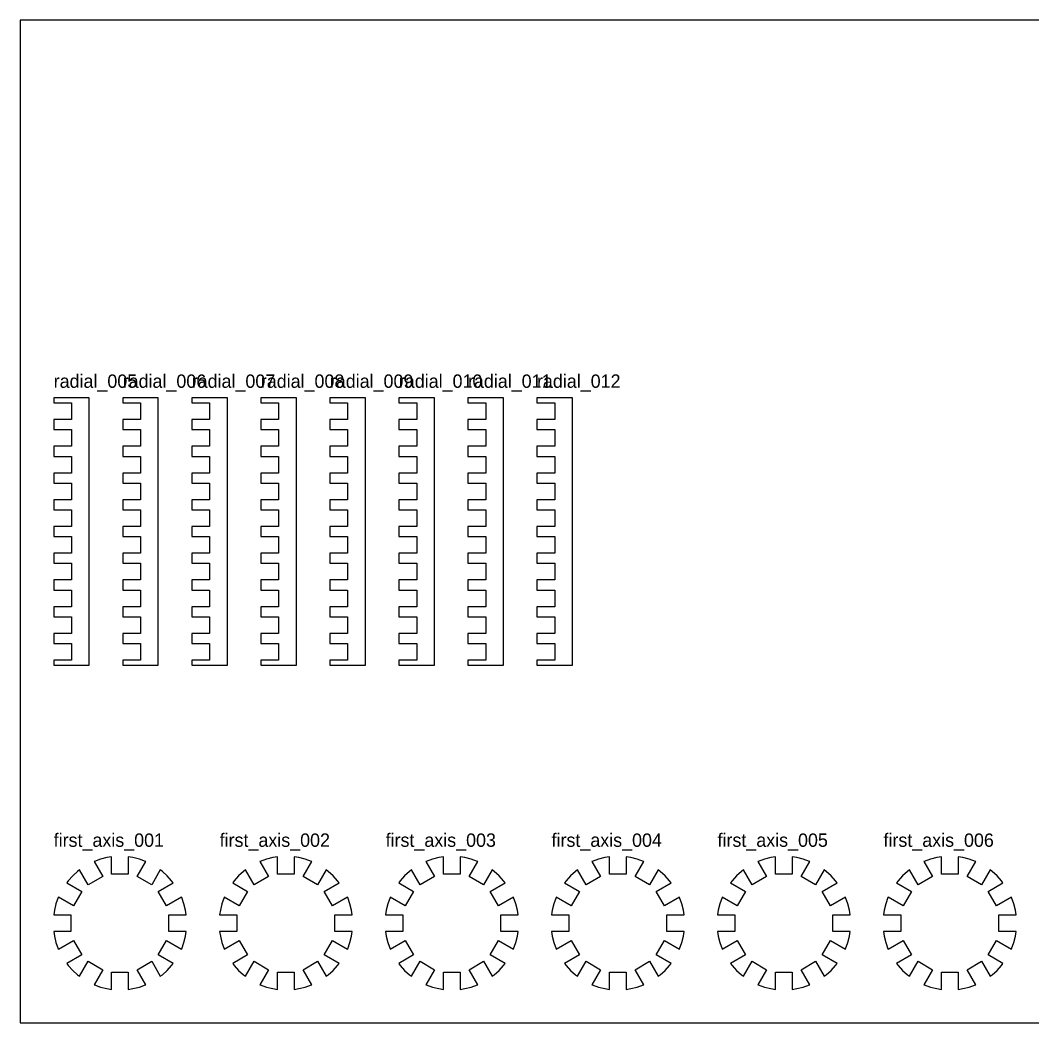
# Model space of a CAD drawing. Header units: metres. Extents: x 0 to 600, y 0 to 300.
# Drawn here: x 0 to 302.9, y 0 to 300 of the extents above; entities that cross this region are included whole.
import ezdxf

# ---------------------------------------------------------------- set-up
doc = ezdxf.new("R2010")
doc.units = ezdxf.units.M

msp = doc.modelspace()

# ---------------------------------------------------------------- linework, layer by layer
at = {"layer": 'first_axis_001'}
for p, q in [((24.01795, 48.962451), (22.169975, 48.301234)), ((25.921837, 49.439349), (24.01795, 48.962451)), ((27.323644, 49.647287), (25.921837, 49.439349)), ((27.323644, 44.488707), (27.323644, 49.647287)), ((33.72545, 49.439349), (32.323644, 49.647287)), ((32.323644, 49.647287), (32.323644, 44.488707)), ((35.629337, 48.962451), (33.72545, 49.439349)), ((37.477313, 48.301234), (35.629337, 48.962451)), ((17.748552, 45.738316), (17.135778, 45.283853)), ((20.331402, 41.264688), (17.748552, 45.738316)), ((22.169975, 48.301234), (22.069727, 48.253821)), ((22.069727, 48.253821), (24.661529, 43.764688)), ((34.985758, 43.764688), (37.57756, 48.253821)), ((37.57756, 48.253821), (37.477313, 48.301234)), ((41.898736, 45.738316), (39.315885, 41.264688)), ((42.511509, 45.283853), (41.898736, 45.738316)), ((14.363435, 42.511509), (13.908971, 41.898736)), ((15.681508, 43.965779), (14.363435, 42.511509)), ((17.135778, 45.283853), (15.681508, 43.965779)), ((24.661529, 43.764688), (20.331402, 41.264688)), ((32.323644, 44.488707), (27.323644, 44.488707)), ((39.315885, 41.264688), (34.985758, 43.764688)), ((43.965779, 43.965779), (42.511509, 45.283853)), ((45.283853, 42.511509), (43.965779, 43.965779)), ((45.738316, 41.898736), (45.283853, 42.511509)), ((13.908971, 41.898736), (18.3826, 39.315885)), ((41.264688, 39.315885), (45.738316, 41.898736)), ((11.346053, 37.477313), (10.684836, 35.629337)), ((11.393467, 37.57756), (11.346053, 37.477313)), ((15.8826, 34.985758), (11.393467, 37.57756)), ((18.3826, 39.315885), (15.8826, 34.985758)), ((43.764688, 34.985758), (41.264688, 39.315885)), ((48.253821, 37.57756), (43.764688, 34.985758)), ((48.301234, 37.477313), (48.253821, 37.57756)), ((48.962451, 35.629337), (48.301234, 37.477313)), ((10.207938, 33.72545), (10, 32.323644)), ((10.684836, 35.629337), (10.207938, 33.72545)), ((49.439349, 33.72545), (48.962451, 35.629337)), ((49.647287, 32.323644), (49.439349, 33.72545)), ((10, 32.323644), (15.15858, 32.323644)), ((15.15858, 32.323644), (15.15858, 27.323644)), ((44.488707, 27.323644), (44.488707, 32.323644)), ((44.488707, 32.323644), (49.647287, 32.323644)), ((15.15858, 27.323644), (10, 27.323644)), ((10, 27.323644), (10.207938, 25.921837)), ((49.647287, 27.323644), (44.488707, 27.323644)), ((49.439349, 25.921837), (49.647287, 27.323644)), ((10.207938, 25.921837), (10.684836, 24.01795)), ((11.393467, 22.069727), (15.8826, 24.661529)), ((15.8826, 24.661529), (18.3826, 20.331402)), ((41.264688, 20.331402), (43.764688, 24.661529)), ((43.764688, 24.661529), (48.253821, 22.069727)), ((48.962451, 24.01795), (49.439349, 25.921837)), ((10.684836, 24.01795), (11.346053, 22.169975)), ((11.346053, 22.169975), (11.393467, 22.069727)), ((48.253821, 22.069727), (48.301234, 22.169975)), ((48.301234, 22.169975), (48.962451, 24.01795)), ((18.3826, 20.331402), (13.908971, 17.748552)), ((17.748552, 13.908971), (20.331402, 18.3826)), ((20.331402, 18.3826), (24.661529, 15.8826)), ((34.985758, 15.8826), (39.315885, 18.3826)), ((39.315885, 18.3826), (41.898736, 13.908971)), ((45.738316, 17.748552), (41.264688, 20.331402)), ((13.908971, 17.748552), (14.363435, 17.135778)), ((14.363435, 17.135778), (15.681508, 15.681508)), ((15.681508, 15.681508), (17.135778, 14.363435)), ((24.661529, 15.8826), (22.069727, 11.393467)), ((27.323644, 10), (27.323644, 15.15858)), ((27.323644, 15.15858), (32.323644, 15.15858)), ((32.323644, 15.15858), (32.323644, 10)), ((37.57756, 11.393467), (34.985758, 15.8826)), ((42.511509, 14.363435), (43.965779, 15.681508)), ((43.965779, 15.681508), (45.283853, 17.135778)), ((45.283853, 17.135778), (45.738316, 17.748552)), ((17.135778, 14.363435), (17.748552, 13.908971)), ((41.898736, 13.908971), (42.511509, 14.363435)), ((22.069727, 11.393467), (22.169975, 11.346053)), ((22.169975, 11.346053), (24.01795, 10.684836)), ((24.01795, 10.684836), (25.921837, 10.207938)), ((25.921837, 10.207938), (27.323644, 10)), ((32.323644, 10), (33.72545, 10.207938)), ((33.72545, 10.207938), (35.629337, 10.684836)), ((35.629337, 10.684836), (37.477313, 11.346053)), ((37.477313, 11.346053), (37.57756, 11.393467))]:
    msp.add_line(p, q, dxfattribs=at)
at = {"layer": 'first_axis_002'}
for p, q in [((73.665237, 48.962451), (71.817262, 48.301234)), ((75.569125, 49.439349), (73.665237, 48.962451)), ((76.970931, 49.647287), (75.569125, 49.439349)), ((76.970931, 44.488707), (76.970931, 49.647287)), ((83.372737, 49.439349), (81.970931, 49.647287)), ((81.970931, 49.647287), (81.970931, 44.488707)), ((85.276625, 48.962451), (83.372737, 49.439349)), ((87.1246, 48.301234), (85.276625, 48.962451)), ((67.395839, 45.738316), (66.783066, 45.283853)), ((69.97869, 41.264688), (67.395839, 45.738316)), ((71.817262, 48.301234), (71.717015, 48.253821)), ((71.717015, 48.253821), (74.308817, 43.764688)), ((84.633045, 43.764688), (87.224847, 48.253821)), ((87.224847, 48.253821), (87.1246, 48.301234)), ((91.546023, 45.738316), (88.963172, 41.264688)), ((92.158796, 45.283853), (91.546023, 45.738316)), ((64.010722, 42.511509), (63.556258, 41.898736)), ((65.328795, 43.965779), (64.010722, 42.511509)), ((66.783066, 45.283853), (65.328795, 43.965779)), ((74.308817, 43.764688), (69.97869, 41.264688)), ((81.970931, 44.488707), (76.970931, 44.488707)), ((88.963172, 41.264688), (84.633045, 43.764688)), ((93.613067, 43.965779), (92.158796, 45.283853)), ((94.93114, 42.511509), (93.613067, 43.965779)), ((95.385604, 41.898736), (94.93114, 42.511509)), ((63.556258, 41.898736), (68.029887, 39.315885)), ((90.911975, 39.315885), (95.385604, 41.898736)), ((60.99334, 37.477313), (60.332124, 35.629337)), ((61.040754, 37.57756), (60.99334, 37.477313)), ((65.529887, 34.985758), (61.040754, 37.57756)), ((68.029887, 39.315885), (65.529887, 34.985758)), ((93.411975, 34.985758), (90.911975, 39.315885)), ((97.901108, 37.57756), (93.411975, 34.985758)), ((97.948521, 37.477313), (97.901108, 37.57756)), ((98.609738, 35.629337), (97.948521, 37.477313)), ((59.855225, 33.72545), (59.647287, 32.323644)), ((60.332124, 35.629337), (59.855225, 33.72545)), ((99.086636, 33.72545), (98.609738, 35.629337)), ((99.294575, 32.323644), (99.086636, 33.72545)), ((59.647287, 32.323644), (64.805867, 32.323644)), ((64.805867, 32.323644), (64.805867, 27.323644)), ((94.135994, 27.323644), (94.135994, 32.323644)), ((94.135994, 32.323644), (99.294575, 32.323644)), ((64.805867, 27.323644), (59.647287, 27.323644)), ((59.647287, 27.323644), (59.855225, 25.921837)), ((99.294575, 27.323644), (94.135994, 27.323644)), ((99.086636, 25.921837), (99.294575, 27.323644)), ((59.855225, 25.921837), (60.332124, 24.01795)), ((61.040754, 22.069727), (65.529887, 24.661529)), ((65.529887, 24.661529), (68.029887, 20.331402)), ((90.911975, 20.331402), (93.411975, 24.661529)), ((93.411975, 24.661529), (97.901108, 22.069727)), ((98.609738, 24.01795), (99.086636, 25.921837)), ((60.332124, 24.01795), (60.99334, 22.169975)), ((60.99334, 22.169975), (61.040754, 22.069727)), ((97.901108, 22.069727), (97.948521, 22.169975)), ((97.948521, 22.169975), (98.609738, 24.01795)), ((68.029887, 20.331402), (63.556258, 17.748552)), ((67.395839, 13.908971), (69.97869, 18.3826)), ((69.97869, 18.3826), (74.308817, 15.8826)), ((84.633045, 15.8826), (88.963172, 18.3826)), ((88.963172, 18.3826), (91.546023, 13.908971)), ((95.385604, 17.748552), (90.911975, 20.331402)), ((63.556258, 17.748552), (64.010722, 17.135778)), ((64.010722, 17.135778), (65.328795, 15.681508)), ((65.328795, 15.681508), (66.783066, 14.363435)), ((74.308817, 15.8826), (71.717015, 11.393467)), ((76.970931, 10), (76.970931, 15.15858)), ((76.970931, 15.15858), (81.970931, 15.15858)), ((81.970931, 15.15858), (81.970931, 10)), ((87.224847, 11.393467), (84.633045, 15.8826)), ((92.158796, 14.363435), (93.613067, 15.681508)), ((93.613067, 15.681508), (94.93114, 17.135778)), ((94.93114, 17.135778), (95.385604, 17.748552)), ((66.783066, 14.363435), (67.395839, 13.908971)), ((91.546023, 13.908971), (92.158796, 14.363435)), ((71.717015, 11.393467), (71.817262, 11.346053)), ((71.817262, 11.346053), (73.665237, 10.684836)), ((73.665237, 10.684836), (75.569125, 10.207938)), ((75.569125, 10.207938), (76.970931, 10)), ((81.970931, 10), (83.372737, 10.207938)), ((83.372737, 10.207938), (85.276625, 10.684836)), ((85.276625, 10.684836), (87.1246, 11.346053)), ((87.1246, 11.346053), (87.224847, 11.393467))]:
    msp.add_line(p, q, dxfattribs=at)
at = {"layer": 'first_axis_003'}
for p, q in [((123.312525, 48.962451), (121.464549, 48.301234)), ((125.216412, 49.439349), (123.312525, 48.962451)), ((126.618218, 49.647287), (125.216412, 49.439349)), ((126.618218, 44.488707), (126.618218, 49.647287)), ((133.020025, 49.439349), (131.618218, 49.647287)), ((131.618218, 49.647287), (131.618218, 44.488707)), ((134.923912, 48.962451), (133.020025, 49.439349)), ((136.771887, 48.301234), (134.923912, 48.962451)), ((117.043126, 45.738316), (116.430353, 45.283853)), ((119.625977, 41.264688), (117.043126, 45.738316)), ((121.464549, 48.301234), (121.364302, 48.253821)), ((121.364302, 48.253821), (123.956104, 43.764688)), ((134.280332, 43.764688), (136.872134, 48.253821)), ((136.872134, 48.253821), (136.771887, 48.301234)), ((141.19331, 45.738316), (138.610459, 41.264688)), ((141.806083, 45.283853), (141.19331, 45.738316)), ((113.658009, 42.511509), (113.203545, 41.898736)), ((114.976083, 43.965779), (113.658009, 42.511509)), ((116.430353, 45.283853), (114.976083, 43.965779)), ((123.956104, 43.764688), (119.625977, 41.264688)), ((131.618218, 44.488707), (126.618218, 44.488707)), ((138.610459, 41.264688), (134.280332, 43.764688)), ((143.260354, 43.965779), (141.806083, 45.283853)), ((144.578427, 42.511509), (143.260354, 43.965779)), ((145.032891, 41.898736), (144.578427, 42.511509)), ((113.203545, 41.898736), (117.677174, 39.315885)), ((140.559262, 39.315885), (145.032891, 41.898736)), ((110.640628, 37.477313), (109.979411, 35.629337)), ((110.688041, 37.57756), (110.640628, 37.477313)), ((115.177174, 34.985758), (110.688041, 37.57756)), ((117.677174, 39.315885), (115.177174, 34.985758)), ((143.059262, 34.985758), (140.559262, 39.315885)), ((147.548395, 37.57756), (143.059262, 34.985758)), ((147.595809, 37.477313), (147.548395, 37.57756)), ((148.257025, 35.629337), (147.595809, 37.477313)), ((109.502513, 33.72545), (109.294575, 32.323644)), ((109.979411, 35.629337), (109.502513, 33.72545)), ((148.733924, 33.72545), (148.257025, 35.629337)), ((148.941862, 32.323644), (148.733924, 33.72545)), ((109.294575, 32.323644), (114.453155, 32.323644)), ((114.453155, 32.323644), (114.453155, 27.323644)), ((143.783282, 27.323644), (143.783282, 32.323644)), ((143.783282, 32.323644), (148.941862, 32.323644)), ((114.453155, 27.323644), (109.294575, 27.323644)), ((109.294575, 27.323644), (109.502513, 25.921837)), ((148.941862, 27.323644), (143.783282, 27.323644)), ((148.733924, 25.921837), (148.941862, 27.323644)), ((109.502513, 25.921837), (109.979411, 24.01795)), ((110.688041, 22.069727), (115.177174, 24.661529)), ((115.177174, 24.661529), (117.677174, 20.331402)), ((140.559262, 20.331402), (143.059262, 24.661529)), ((143.059262, 24.661529), (147.548395, 22.069727)), ((148.257025, 24.01795), (148.733924, 25.921837)), ((109.979411, 24.01795), (110.640628, 22.169975)), ((110.640628, 22.169975), (110.688041, 22.069727)), ((147.548395, 22.069727), (147.595809, 22.169975)), ((147.595809, 22.169975), (148.257025, 24.01795)), ((117.677174, 20.331402), (113.203545, 17.748552)), ((117.043126, 13.908971), (119.625977, 18.3826)), ((119.625977, 18.3826), (123.956104, 15.8826)), ((134.280332, 15.8826), (138.610459, 18.3826)), ((138.610459, 18.3826), (141.19331, 13.908971)), ((145.032891, 17.748552), (140.559262, 20.331402)), ((113.203545, 17.748552), (113.658009, 17.135778)), ((113.658009, 17.135778), (114.976083, 15.681508)), ((114.976083, 15.681508), (116.430353, 14.363435)), ((123.956104, 15.8826), (121.364302, 11.393467)), ((126.618218, 10), (126.618218, 15.15858)), ((126.618218, 15.15858), (131.618218, 15.15858)), ((131.618218, 15.15858), (131.618218, 10)), ((136.872134, 11.393467), (134.280332, 15.8826)), ((141.806083, 14.363435), (143.260354, 15.681508)), ((143.260354, 15.681508), (144.578427, 17.135778)), ((144.578427, 17.135778), (145.032891, 17.748552)), ((116.430353, 14.363435), (117.043126, 13.908971)), ((141.19331, 13.908971), (141.806083, 14.363435)), ((121.364302, 11.393467), (121.464549, 11.346053)), ((121.464549, 11.346053), (123.312525, 10.684836)), ((123.312525, 10.684836), (125.216412, 10.207938)), ((125.216412, 10.207938), (126.618218, 10)), ((131.618218, 10), (133.020025, 10.207938)), ((133.020025, 10.207938), (134.923912, 10.684836)), ((134.923912, 10.684836), (136.771887, 11.346053)), ((136.771887, 11.346053), (136.872134, 11.393467))]:
    msp.add_line(p, q, dxfattribs=at)
at = {"layer": 'first_axis_004'}
for p, q in [((172.959812, 48.962451), (171.111837, 48.301234)), ((174.863699, 49.439349), (172.959812, 48.962451)), ((176.265505, 49.647287), (174.863699, 49.439349)), ((176.265505, 44.488707), (176.265505, 49.647287)), ((182.667312, 49.439349), (181.265505, 49.647287)), ((181.265505, 49.647287), (181.265505, 44.488707)), ((184.571199, 48.962451), (182.667312, 49.439349)), ((186.419174, 48.301234), (184.571199, 48.962451)), ((166.690413, 45.738316), (166.07764, 45.283853)), ((169.273264, 41.264688), (166.690413, 45.738316)), ((171.111837, 48.301234), (171.011589, 48.253821)), ((171.011589, 48.253821), (173.603391, 43.764688)), ((183.92762, 43.764688), (186.519422, 48.253821)), ((186.519422, 48.253821), (186.419174, 48.301234)), ((190.840597, 45.738316), (188.257747, 41.264688)), ((191.453371, 45.283853), (190.840597, 45.738316)), ((163.305297, 42.511509), (162.850833, 41.898736)), ((164.62337, 43.965779), (163.305297, 42.511509)), ((166.07764, 45.283853), (164.62337, 43.965779)), ((173.603391, 43.764688), (169.273264, 41.264688)), ((181.265505, 44.488707), (176.265505, 44.488707)), ((188.257747, 41.264688), (183.92762, 43.764688)), ((192.907641, 43.965779), (191.453371, 45.283853)), ((194.225714, 42.511509), (192.907641, 43.965779)), ((194.680178, 41.898736), (194.225714, 42.511509)), ((162.850833, 41.898736), (167.324461, 39.315885)), ((190.206549, 39.315885), (194.680178, 41.898736)), ((160.287915, 37.477313), (159.626698, 35.629337)), ((160.335328, 37.57756), (160.287915, 37.477313)), ((164.824461, 34.985758), (160.335328, 37.57756)), ((167.324461, 39.315885), (164.824461, 34.985758)), ((192.70655, 34.985758), (190.206549, 39.315885)), ((197.195682, 37.57756), (192.70655, 34.985758)), ((197.243096, 37.477313), (197.195682, 37.57756)), ((197.904313, 35.629337), (197.243096, 37.477313)), ((159.1498, 33.72545), (158.941862, 32.323644)), ((159.626698, 35.629337), (159.1498, 33.72545)), ((198.381211, 33.72545), (197.904313, 35.629337)), ((198.589149, 32.323644), (198.381211, 33.72545)), ((158.941862, 32.323644), (164.100442, 32.323644)), ((164.100442, 32.323644), (164.100442, 27.323644)), ((193.430569, 27.323644), (193.430569, 32.323644)), ((193.430569, 32.323644), (198.589149, 32.323644)), ((164.100442, 27.323644), (158.941862, 27.323644)), ((158.941862, 27.323644), (159.1498, 25.921837)), ((198.589149, 27.323644), (193.430569, 27.323644)), ((198.381211, 25.921837), (198.589149, 27.323644)), ((159.1498, 25.921837), (159.626698, 24.01795)), ((160.335328, 22.069727), (164.824461, 24.661529)), ((164.824461, 24.661529), (167.324461, 20.331402)), ((190.206549, 20.331402), (192.70655, 24.661529)), ((192.70655, 24.661529), (197.195682, 22.069727)), ((197.904313, 24.01795), (198.381211, 25.921837)), ((159.626698, 24.01795), (160.287915, 22.169975)), ((160.287915, 22.169975), (160.335328, 22.069727)), ((197.195682, 22.069727), (197.243096, 22.169975)), ((197.243096, 22.169975), (197.904313, 24.01795)), ((167.324461, 20.331402), (162.850833, 17.748552)), ((166.690413, 13.908971), (169.273264, 18.3826)), ((169.273264, 18.3826), (173.603391, 15.8826)), ((183.92762, 15.8826), (188.257747, 18.3826)), ((188.257747, 18.3826), (190.840597, 13.908971)), ((194.680178, 17.748552), (190.206549, 20.331402)), ((162.850833, 17.748552), (163.305297, 17.135778)), ((163.305297, 17.135778), (164.62337, 15.681508)), ((164.62337, 15.681508), (166.07764, 14.363435)), ((173.603391, 15.8826), (171.011589, 11.393467)), ((176.265505, 10), (176.265505, 15.15858)), ((176.265505, 15.15858), (181.265505, 15.15858)), ((181.265505, 15.15858), (181.265505, 10)), ((186.519422, 11.393467), (183.92762, 15.8826)), ((191.453371, 14.363435), (192.907641, 15.681508)), ((192.907641, 15.681508), (194.225714, 17.135778)), ((194.225714, 17.135778), (194.680178, 17.748552)), ((166.07764, 14.363435), (166.690413, 13.908971)), ((190.840597, 13.908971), (191.453371, 14.363435)), ((171.011589, 11.393467), (171.111837, 11.346053)), ((171.111837, 11.346053), (172.959812, 10.684836)), ((172.959812, 10.684836), (174.863699, 10.207938)), ((174.863699, 10.207938), (176.265505, 10)), ((181.265505, 10), (182.667312, 10.207938)), ((182.667312, 10.207938), (184.571199, 10.684836)), ((184.571199, 10.684836), (186.419174, 11.346053)), ((186.419174, 11.346053), (186.519422, 11.393467))]:
    msp.add_line(p, q, dxfattribs=at)
at = {"layer": 'first_axis_005'}
for p, q in [((222.607099, 48.962451), (220.759124, 48.301234)), ((224.510986, 49.439349), (222.607099, 48.962451)), ((225.912793, 49.647287), (224.510986, 49.439349)), ((225.912793, 44.488707), (225.912793, 49.647287)), ((232.314599, 49.439349), (230.912793, 49.647287)), ((230.912793, 49.647287), (230.912793, 44.488707)), ((234.218486, 48.962451), (232.314599, 49.439349)), ((236.066462, 48.301234), (234.218486, 48.962451)), ((216.337701, 45.738316), (215.724927, 45.283853)), ((218.920551, 41.264688), (216.337701, 45.738316)), ((220.759124, 48.301234), (220.658876, 48.253821)), ((220.658876, 48.253821), (223.250678, 43.764688)), ((233.574907, 43.764688), (236.166709, 48.253821)), ((236.166709, 48.253821), (236.066462, 48.301234)), ((240.487885, 45.738316), (237.905034, 41.264688)), ((241.100658, 45.283853), (240.487885, 45.738316)), ((212.952584, 42.511509), (212.49812, 41.898736)), ((214.270657, 43.965779), (212.952584, 42.511509)), ((215.724927, 45.283853), (214.270657, 43.965779)), ((223.250678, 43.764688), (218.920551, 41.264688)), ((230.912793, 44.488707), (225.912793, 44.488707)), ((237.905034, 41.264688), (233.574907, 43.764688)), ((242.554928, 43.965779), (241.100658, 45.283853)), ((243.873002, 42.511509), (242.554928, 43.965779)), ((244.327465, 41.898736), (243.873002, 42.511509)), ((212.49812, 41.898736), (216.971749, 39.315885)), ((239.853837, 39.315885), (244.327465, 41.898736)), ((209.935202, 37.477313), (209.273985, 35.629337)), ((209.982616, 37.57756), (209.935202, 37.477313)), ((214.471749, 34.985758), (209.982616, 37.57756)), ((216.971749, 39.315885), (214.471749, 34.985758)), ((242.353837, 34.985758), (239.853837, 39.315885)), ((246.84297, 37.57756), (242.353837, 34.985758)), ((246.890383, 37.477313), (246.84297, 37.57756)), ((247.5516, 35.629337), (246.890383, 37.477313)), ((208.797087, 33.72545), (208.589149, 32.323644)), ((209.273985, 35.629337), (208.797087, 33.72545)), ((248.028498, 33.72545), (247.5516, 35.629337)), ((248.236436, 32.323644), (248.028498, 33.72545)), ((208.589149, 32.323644), (213.747729, 32.323644)), ((213.747729, 32.323644), (213.747729, 27.323644)), ((243.077856, 27.323644), (243.077856, 32.323644)), ((243.077856, 32.323644), (248.236436, 32.323644)), ((213.747729, 27.323644), (208.589149, 27.323644)), ((208.589149, 27.323644), (208.797087, 25.921837)), ((248.236436, 27.323644), (243.077856, 27.323644)), ((248.028498, 25.921837), (248.236436, 27.323644)), ((208.797087, 25.921837), (209.273985, 24.01795)), ((209.982616, 22.069727), (214.471749, 24.661529)), ((214.471749, 24.661529), (216.971749, 20.331402)), ((239.853837, 20.331402), (242.353837, 24.661529)), ((242.353837, 24.661529), (246.84297, 22.069727)), ((247.5516, 24.01795), (248.028498, 25.921837)), ((209.273985, 24.01795), (209.935202, 22.169975)), ((209.935202, 22.169975), (209.982616, 22.069727)), ((246.84297, 22.069727), (246.890383, 22.169975)), ((246.890383, 22.169975), (247.5516, 24.01795)), ((216.971749, 20.331402), (212.49812, 17.748552)), ((216.337701, 13.908971), (218.920551, 18.3826)), ((218.920551, 18.3826), (223.250678, 15.8826)), ((233.574907, 15.8826), (237.905034, 18.3826)), ((237.905034, 18.3826), (240.487885, 13.908971)), ((244.327465, 17.748552), (239.853837, 20.331402)), ((212.49812, 17.748552), (212.952584, 17.135778)), ((212.952584, 17.135778), (214.270657, 15.681508)), ((214.270657, 15.681508), (215.724927, 14.363435)), ((223.250678, 15.8826), (220.658876, 11.393467)), ((225.912793, 10), (225.912793, 15.15858)), ((225.912793, 15.15858), (230.912793, 15.15858)), ((230.912793, 15.15858), (230.912793, 10)), ((236.166709, 11.393467), (233.574907, 15.8826)), ((241.100658, 14.363435), (242.554928, 15.681508)), ((242.554928, 15.681508), (243.873002, 17.135778)), ((243.873002, 17.135778), (244.327465, 17.748552)), ((215.724927, 14.363435), (216.337701, 13.908971)), ((240.487885, 13.908971), (241.100658, 14.363435)), ((220.658876, 11.393467), (220.759124, 11.346053)), ((220.759124, 11.346053), (222.607099, 10.684836)), ((222.607099, 10.684836), (224.510986, 10.207938)), ((224.510986, 10.207938), (225.912793, 10)), ((230.912793, 10), (232.314599, 10.207938)), ((232.314599, 10.207938), (234.218486, 10.684836)), ((234.218486, 10.684836), (236.066462, 11.346053)), ((236.066462, 11.346053), (236.166709, 11.393467))]:
    msp.add_line(p, q, dxfattribs=at)
at = {"layer": 'first_axis_006'}
for p, q in [((272.254386, 48.962451), (270.406411, 48.301234)), ((274.158274, 49.439349), (272.254386, 48.962451)), ((275.56008, 49.647287), (274.158274, 49.439349)), ((275.56008, 44.488707), (275.56008, 49.647287)), ((281.961886, 49.439349), (280.56008, 49.647287)), ((280.56008, 49.647287), (280.56008, 44.488707)), ((283.865774, 48.962451), (281.961886, 49.439349)), ((285.713749, 48.301234), (283.865774, 48.962451)), ((265.984988, 45.738316), (265.372215, 45.283853)), ((268.567839, 41.264688), (265.984988, 45.738316)), ((270.406411, 48.301234), (270.306164, 48.253821)), ((270.306164, 48.253821), (272.897966, 43.764688)), ((283.222194, 43.764688), (285.813996, 48.253821)), ((285.813996, 48.253821), (285.713749, 48.301234)), ((290.135172, 45.738316), (287.552321, 41.264688)), ((290.747945, 45.283853), (290.135172, 45.738316)), ((262.599871, 42.511509), (262.145407, 41.898736)), ((263.917944, 43.965779), (262.599871, 42.511509)), ((265.372215, 45.283853), (263.917944, 43.965779)), ((272.897966, 43.764688), (268.567839, 41.264688)), ((280.56008, 44.488707), (275.56008, 44.488707)), ((287.552321, 41.264688), (283.222194, 43.764688)), ((292.202216, 43.965779), (290.747945, 45.283853)), ((293.520289, 42.511509), (292.202216, 43.965779)), ((293.974753, 41.898736), (293.520289, 42.511509)), ((262.145407, 41.898736), (266.619036, 39.315885)), ((289.501124, 39.315885), (293.974753, 41.898736)), ((259.582489, 37.477313), (258.921273, 35.629337)), ((259.629903, 37.57756), (259.582489, 37.477313)), ((264.119036, 34.985758), (259.629903, 37.57756)), ((266.619036, 39.315885), (264.119036, 34.985758)), ((292.001124, 34.985758), (289.501124, 39.315885)), ((296.490257, 37.57756), (292.001124, 34.985758)), ((296.537671, 37.477313), (296.490257, 37.57756)), ((297.198887, 35.629337), (296.537671, 37.477313)), ((258.444374, 33.72545), (258.236436, 32.323644)), ((258.921273, 35.629337), (258.444374, 33.72545)), ((297.675785, 33.72545), (297.198887, 35.629337)), ((297.883724, 32.323644), (297.675785, 33.72545)), ((258.236436, 32.323644), (263.395016, 32.323644)), ((263.395016, 32.323644), (263.395016, 27.323644)), ((292.725143, 27.323644), (292.725143, 32.323644)), ((292.725143, 32.323644), (297.883724, 32.323644)), ((263.395016, 27.323644), (258.236436, 27.323644)), ((258.236436, 27.323644), (258.444374, 25.921837)), ((297.883724, 27.323644), (292.725143, 27.323644)), ((297.675785, 25.921837), (297.883724, 27.323644)), ((258.444374, 25.921837), (258.921273, 24.01795)), ((259.629903, 22.069727), (264.119036, 24.661529)), ((264.119036, 24.661529), (266.619036, 20.331402)), ((289.501124, 20.331402), (292.001124, 24.661529)), ((292.001124, 24.661529), (296.490257, 22.069727)), ((297.198887, 24.01795), (297.675785, 25.921837)), ((258.921273, 24.01795), (259.582489, 22.169975)), ((259.582489, 22.169975), (259.629903, 22.069727)), ((296.490257, 22.069727), (296.537671, 22.169975)), ((296.537671, 22.169975), (297.198887, 24.01795)), ((266.619036, 20.331402), (262.145407, 17.748552)), ((265.984988, 13.908971), (268.567839, 18.3826)), ((268.567839, 18.3826), (272.897966, 15.8826)), ((283.222194, 15.8826), (287.552321, 18.3826)), ((287.552321, 18.3826), (290.135172, 13.908971)), ((293.974753, 17.748552), (289.501124, 20.331402)), ((262.145407, 17.748552), (262.599871, 17.135778)), ((262.599871, 17.135778), (263.917944, 15.681508)), ((263.917944, 15.681508), (265.372215, 14.363435)), ((272.897966, 15.8826), (270.306164, 11.393467)), ((275.56008, 10), (275.56008, 15.15858)), ((275.56008, 15.15858), (280.56008, 15.15858)), ((280.56008, 15.15858), (280.56008, 10)), ((285.813996, 11.393467), (283.222194, 15.8826)), ((290.747945, 14.363435), (292.202216, 15.681508)), ((292.202216, 15.681508), (293.520289, 17.135778)), ((293.520289, 17.135778), (293.974753, 17.748552)), ((265.372215, 14.363435), (265.984988, 13.908971)), ((290.135172, 13.908971), (290.747945, 14.363435)), ((270.306164, 11.393467), (270.406411, 11.346053)), ((270.406411, 11.346053), (272.254386, 10.684836)), ((272.254386, 10.684836), (274.158274, 10.207938)), ((274.158274, 10.207938), (275.56008, 10)), ((280.56008, 10), (281.961886, 10.207938)), ((281.961886, 10.207938), (283.865774, 10.684836)), ((283.865774, 10.684836), (285.713749, 11.346053)), ((285.713749, 11.346053), (285.813996, 11.393467))]:
    msp.add_line(p, q, dxfattribs=at)
at = {"layer": 'radial_005'}
for p, q in [((20.648457, 187), (10, 187)), ((10, 187), (10, 185.5)), ((10, 185.5), (15.324228, 185.5)), ((15.324228, 185.5), (15.324228, 180.5)), ((20.648457, 133.676203), (20.648457, 187)), ((15.324228, 180.5), (10, 180.5)), ((10, 180.5), (10, 177.5)), ((10, 177.5), (15.324228, 177.5)), ((15.324228, 177.5), (15.324228, 172.5)), ((15.324228, 172.5), (10, 172.5)), ((10, 172.5), (10, 169.5)), ((10, 169.5), (15.324228, 169.5)), ((15.324228, 169.5), (15.324228, 164.5)), ((15.324228, 164.5), (10, 164.5)), ((10, 164.5), (10, 161.5)), ((10, 161.5), (15.324228, 161.5)), ((15.324228, 161.5), (15.324228, 156.5)), ((15.324228, 156.5), (10, 156.5)), ((10, 156.5), (10, 153.5)), ((10, 153.5), (15.324228, 153.5)), ((15.324228, 153.5), (15.324228, 148.5)), ((15.324228, 148.5), (10, 148.5)), ((10, 148.5), (10, 145.5)), ((10, 145.5), (15.324228, 145.5)), ((15.324228, 145.5), (15.324228, 140.5)), ((15.324228, 140.5), (10, 140.5)), ((10, 140.5), (10, 137.5)), ((10, 137.5), (15.324228, 137.5)), ((15.324228, 137.5), (15.324228, 132.5)), ((20.648457, 107), (20.648457, 133.676203)), ((15.324228, 132.5), (10, 132.5)), ((10, 132.5), (10, 129.5)), ((10, 129.5), (15.324228, 129.5)), ((15.324228, 129.5), (15.324228, 124.5)), ((15.324228, 124.5), (10, 124.5)), ((10, 124.5), (10, 121.5)), ((10, 121.5), (15.324228, 121.5)), ((15.324228, 121.5), (15.324228, 116.5)), ((15.324228, 116.5), (10, 116.5)), ((10, 116.5), (10, 113.5)), ((10, 113.5), (15.324228, 113.5)), ((15.324228, 113.5), (15.324228, 108.5)), ((15.324228, 108.5), (10, 108.5)), ((10, 108.5), (10, 107)), ((10, 107), (20.648457, 107))]:
    msp.add_line(p, q, dxfattribs=at)
at = {"layer": 'radial_006'}
for p, q in [((41.296914, 187), (30.648457, 187)), ((30.648457, 187), (30.648457, 185.5)), ((30.648457, 185.5), (35.972685, 185.5)), ((35.972685, 185.5), (35.972685, 180.5)), ((41.296914, 160.323797), (41.296914, 187)), ((35.972685, 180.5), (30.648457, 180.5)), ((30.648457, 180.5), (30.648457, 177.5)), ((30.648457, 177.5), (35.972685, 177.5)), ((35.972685, 177.5), (35.972685, 172.5)), ((35.972685, 172.5), (30.648457, 172.5)), ((30.648457, 172.5), (30.648457, 169.5)), ((30.648457, 169.5), (35.972685, 169.5)), ((35.972685, 169.5), (35.972685, 164.5)), ((35.972685, 164.5), (30.648457, 164.5)), ((30.648457, 164.5), (30.648457, 161.5)), ((30.648457, 161.5), (35.972685, 161.5)), ((35.972685, 161.5), (35.972685, 156.5)), ((41.296914, 107), (41.296914, 160.323797)), ((35.972685, 156.5), (30.648457, 156.5)), ((30.648457, 156.5), (30.648457, 153.5)), ((30.648457, 153.5), (35.972685, 153.5)), ((35.972685, 153.5), (35.972685, 148.5)), ((35.972685, 148.5), (30.648457, 148.5)), ((30.648457, 148.5), (30.648457, 145.5)), ((30.648457, 145.5), (35.972685, 145.5)), ((35.972685, 145.5), (35.972685, 140.5)), ((35.972685, 140.5), (30.648457, 140.5)), ((30.648457, 140.5), (30.648457, 137.5)), ((30.648457, 137.5), (35.972685, 137.5)), ((35.972685, 137.5), (35.972685, 132.5)), ((35.972685, 132.5), (30.648457, 132.5)), ((30.648457, 132.5), (30.648457, 129.5)), ((30.648457, 129.5), (35.972685, 129.5)), ((35.972685, 129.5), (35.972685, 124.5)), ((35.972685, 124.5), (30.648457, 124.5)), ((30.648457, 124.5), (30.648457, 121.5)), ((30.648457, 121.5), (35.972685, 121.5)), ((35.972685, 121.5), (35.972685, 116.5)), ((35.972685, 116.5), (30.648457, 116.5)), ((30.648457, 116.5), (30.648457, 113.5)), ((30.648457, 113.5), (35.972685, 113.5)), ((35.972685, 113.5), (35.972685, 108.5)), ((35.972685, 108.5), (30.648457, 108.5)), ((30.648457, 108.5), (30.648457, 107)), ((30.648457, 107), (41.296914, 107))]:
    msp.add_line(p, q, dxfattribs=at)
at = {"layer": 'radial_007'}
for p, q in [((61.966787, 187), (51.296914, 187)), ((51.296914, 187), (51.296914, 185.5)), ((51.296914, 185.5), (56.63185, 185.5)), ((56.63185, 185.5), (56.63185, 180.5)), ((61.966787, 107), (61.966787, 187)), ((56.63185, 180.5), (51.296914, 180.5)), ((51.296914, 180.5), (51.296914, 177.5)), ((51.296914, 177.5), (56.63185, 177.5)), ((56.63185, 177.5), (56.63185, 172.5)), ((56.63185, 172.5), (51.296914, 172.5)), ((51.296914, 172.5), (51.296914, 169.5)), ((51.296914, 169.5), (56.63185, 169.5)), ((56.63185, 169.5), (56.63185, 164.5)), ((56.63185, 164.5), (51.296914, 164.5)), ((51.296914, 164.5), (51.296914, 161.5)), ((51.296914, 161.5), (56.63185, 161.5)), ((56.63185, 161.5), (56.63185, 156.5)), ((56.63185, 156.5), (51.296914, 156.5)), ((51.296914, 156.5), (51.296914, 153.5)), ((51.296914, 153.5), (56.63185, 153.5)), ((56.63185, 153.5), (56.63185, 148.5)), ((56.63185, 148.5), (51.296914, 148.5)), ((51.296914, 148.5), (51.296914, 145.5)), ((51.296914, 145.5), (56.63185, 145.5)), ((56.63185, 145.5), (56.63185, 140.5)), ((56.63185, 140.5), (51.296914, 140.5)), ((51.296914, 140.5), (51.296914, 137.5)), ((51.296914, 137.5), (56.63185, 137.5)), ((56.63185, 137.5), (56.63185, 132.5)), ((56.63185, 132.5), (51.296914, 132.5)), ((51.296914, 132.5), (51.296914, 129.5)), ((51.296914, 129.5), (56.63185, 129.5)), ((56.63185, 129.5), (56.63185, 124.5)), ((56.63185, 124.5), (51.296914, 124.5)), ((51.296914, 124.5), (51.296914, 121.5)), ((51.296914, 121.5), (56.63185, 121.5)), ((56.63185, 121.5), (56.63185, 116.5)), ((56.63185, 116.5), (51.296914, 116.5)), ((51.296914, 116.5), (51.296914, 113.5)), ((51.296914, 113.5), (56.63185, 113.5)), ((56.63185, 113.5), (56.63185, 108.5)), ((56.63185, 108.5), (51.296914, 108.5)), ((51.296914, 108.5), (51.296914, 107)), ((51.296914, 107), (61.966787, 107))]:
    msp.add_line(p, q, dxfattribs=at)
at = {"layer": 'radial_008'}
for p, q in [((82.615243, 187), (71.966787, 187)), ((71.966787, 187), (71.966787, 185.5)), ((71.966787, 185.5), (77.291015, 185.5)), ((77.291015, 185.5), (77.291015, 180.5)), ((82.615243, 133.676203), (82.615243, 187)), ((77.291015, 180.5), (71.966787, 180.5)), ((71.966787, 180.5), (71.966787, 177.5)), ((71.966787, 177.5), (77.291015, 177.5)), ((77.291015, 177.5), (77.291015, 172.5)), ((77.291015, 172.5), (71.966787, 172.5)), ((71.966787, 172.5), (71.966787, 169.5)), ((71.966787, 169.5), (77.291015, 169.5)), ((77.291015, 169.5), (77.291015, 164.5)), ((77.291015, 164.5), (71.966787, 164.5)), ((71.966787, 164.5), (71.966787, 161.5)), ((71.966787, 161.5), (77.291015, 161.5)), ((77.291015, 161.5), (77.291015, 156.5)), ((77.291015, 156.5), (71.966787, 156.5)), ((71.966787, 156.5), (71.966787, 153.5)), ((71.966787, 153.5), (77.291015, 153.5)), ((77.291015, 153.5), (77.291015, 148.5)), ((77.291015, 148.5), (71.966787, 148.5)), ((71.966787, 148.5), (71.966787, 145.5)), ((71.966787, 145.5), (77.291015, 145.5)), ((77.291015, 145.5), (77.291015, 140.5)), ((77.291015, 140.5), (71.966787, 140.5)), ((71.966787, 140.5), (71.966787, 137.5)), ((71.966787, 137.5), (77.291015, 137.5)), ((77.291015, 137.5), (77.291015, 132.5)), ((82.615243, 107), (82.615243, 133.676203)), ((77.291015, 132.5), (71.966787, 132.5)), ((71.966787, 132.5), (71.966787, 129.5)), ((71.966787, 129.5), (77.291015, 129.5)), ((77.291015, 129.5), (77.291015, 124.5)), ((77.291015, 124.5), (71.966787, 124.5)), ((71.966787, 124.5), (71.966787, 121.5)), ((71.966787, 121.5), (77.291015, 121.5)), ((77.291015, 121.5), (77.291015, 116.5)), ((77.291015, 116.5), (71.966787, 116.5)), ((71.966787, 116.5), (71.966787, 113.5)), ((71.966787, 113.5), (77.291015, 113.5)), ((77.291015, 113.5), (77.291015, 108.5)), ((77.291015, 108.5), (71.966787, 108.5)), ((71.966787, 108.5), (71.966787, 107)), ((71.966787, 107), (82.615243, 107))]:
    msp.add_line(p, q, dxfattribs=at)
at = {"layer": 'radial_009'}
for p, q in [((103.2637, 187), (92.615243, 187)), ((92.615243, 187), (92.615243, 185.5)), ((92.615243, 185.5), (97.939472, 185.5)), ((97.939472, 185.5), (97.939472, 180.5)), ((103.2637, 160.323797), (103.2637, 187)), ((97.939472, 180.5), (92.615243, 180.5)), ((92.615243, 180.5), (92.615243, 177.5)), ((92.615243, 177.5), (97.939472, 177.5)), ((97.939472, 177.5), (97.939472, 172.5)), ((97.939472, 172.5), (92.615243, 172.5)), ((92.615243, 172.5), (92.615243, 169.5)), ((92.615243, 169.5), (97.939472, 169.5)), ((97.939472, 169.5), (97.939472, 164.5)), ((97.939472, 164.5), (92.615243, 164.5)), ((92.615243, 164.5), (92.615243, 161.5)), ((92.615243, 161.5), (97.939472, 161.5)), ((97.939472, 161.5), (97.939472, 156.5)), ((103.2637, 107), (103.2637, 160.323797)), ((97.939472, 156.5), (92.615243, 156.5)), ((92.615243, 156.5), (92.615243, 153.5)), ((92.615243, 153.5), (97.939472, 153.5)), ((97.939472, 153.5), (97.939472, 148.5)), ((97.939472, 148.5), (92.615243, 148.5)), ((92.615243, 148.5), (92.615243, 145.5)), ((92.615243, 145.5), (97.939472, 145.5)), ((97.939472, 145.5), (97.939472, 140.5)), ((97.939472, 140.5), (92.615243, 140.5)), ((92.615243, 140.5), (92.615243, 137.5)), ((92.615243, 137.5), (97.939472, 137.5)), ((97.939472, 137.5), (97.939472, 132.5)), ((97.939472, 132.5), (92.615243, 132.5)), ((92.615243, 132.5), (92.615243, 129.5)), ((92.615243, 129.5), (97.939472, 129.5)), ((97.939472, 129.5), (97.939472, 124.5)), ((97.939472, 124.5), (92.615243, 124.5)), ((92.615243, 124.5), (92.615243, 121.5)), ((92.615243, 121.5), (97.939472, 121.5)), ((97.939472, 121.5), (97.939472, 116.5)), ((97.939472, 116.5), (92.615243, 116.5)), ((92.615243, 116.5), (92.615243, 113.5)), ((92.615243, 113.5), (97.939472, 113.5)), ((97.939472, 113.5), (97.939472, 108.5)), ((97.939472, 108.5), (92.615243, 108.5)), ((92.615243, 108.5), (92.615243, 107)), ((92.615243, 107), (103.2637, 107))]:
    msp.add_line(p, q, dxfattribs=at)
at = {"layer": 'radial_010'}
for p, q in [((123.933573, 187), (113.2637, 187)), ((113.2637, 187), (113.2637, 185.5)), ((113.2637, 185.5), (118.598637, 185.5)), ((118.598637, 185.5), (118.598637, 180.5)), ((123.933573, 107), (123.933573, 187)), ((118.598637, 180.5), (113.2637, 180.5)), ((113.2637, 180.5), (113.2637, 177.5)), ((113.2637, 177.5), (118.598637, 177.5)), ((118.598637, 177.5), (118.598637, 172.5)), ((118.598637, 172.5), (113.2637, 172.5)), ((113.2637, 172.5), (113.2637, 169.5)), ((113.2637, 169.5), (118.598637, 169.5)), ((118.598637, 169.5), (118.598637, 164.5)), ((118.598637, 164.5), (113.2637, 164.5)), ((113.2637, 164.5), (113.2637, 161.5)), ((113.2637, 161.5), (118.598637, 161.5)), ((118.598637, 161.5), (118.598637, 156.5)), ((118.598637, 156.5), (113.2637, 156.5)), ((113.2637, 156.5), (113.2637, 153.5)), ((113.2637, 153.5), (118.598637, 153.5)), ((118.598637, 153.5), (118.598637, 148.5)), ((118.598637, 148.5), (113.2637, 148.5)), ((113.2637, 148.5), (113.2637, 145.5)), ((113.2637, 145.5), (118.598637, 145.5)), ((118.598637, 145.5), (118.598637, 140.5)), ((118.598637, 140.5), (113.2637, 140.5)), ((113.2637, 140.5), (113.2637, 137.5)), ((113.2637, 137.5), (118.598637, 137.5)), ((118.598637, 137.5), (118.598637, 132.5)), ((118.598637, 132.5), (113.2637, 132.5)), ((113.2637, 132.5), (113.2637, 129.5)), ((113.2637, 129.5), (118.598637, 129.5)), ((118.598637, 129.5), (118.598637, 124.5)), ((118.598637, 124.5), (113.2637, 124.5)), ((113.2637, 124.5), (113.2637, 121.5)), ((113.2637, 121.5), (118.598637, 121.5)), ((118.598637, 121.5), (118.598637, 116.5)), ((118.598637, 116.5), (113.2637, 116.5)), ((113.2637, 116.5), (113.2637, 113.5)), ((113.2637, 113.5), (118.598637, 113.5)), ((118.598637, 113.5), (118.598637, 108.5)), ((118.598637, 108.5), (113.2637, 108.5)), ((113.2637, 108.5), (113.2637, 107)), ((113.2637, 107), (123.933573, 107))]:
    msp.add_line(p, q, dxfattribs=at)
at = {"layer": 'radial_011'}
for p, q in [((144.58203, 187), (133.933573, 187)), ((133.933573, 187), (133.933573, 185.5)), ((133.933573, 185.5), (139.257802, 185.5)), ((139.257802, 185.5), (139.257802, 180.5)), ((144.58203, 133.676203), (144.58203, 187)), ((139.257802, 180.5), (133.933573, 180.5)), ((133.933573, 180.5), (133.933573, 177.5)), ((133.933573, 177.5), (139.257802, 177.5)), ((139.257802, 177.5), (139.257802, 172.5)), ((139.257802, 172.5), (133.933573, 172.5)), ((133.933573, 172.5), (133.933573, 169.5)), ((133.933573, 169.5), (139.257802, 169.5)), ((139.257802, 169.5), (139.257802, 164.5)), ((139.257802, 164.5), (133.933573, 164.5)), ((133.933573, 164.5), (133.933573, 161.5)), ((133.933573, 161.5), (139.257802, 161.5)), ((139.257802, 161.5), (139.257802, 156.5)), ((139.257802, 156.5), (133.933573, 156.5)), ((133.933573, 156.5), (133.933573, 153.5)), ((133.933573, 153.5), (139.257802, 153.5)), ((139.257802, 153.5), (139.257802, 148.5)), ((139.257802, 148.5), (133.933573, 148.5)), ((133.933573, 148.5), (133.933573, 145.5)), ((133.933573, 145.5), (139.257802, 145.5)), ((139.257802, 145.5), (139.257802, 140.5)), ((139.257802, 140.5), (133.933573, 140.5)), ((133.933573, 140.5), (133.933573, 137.5)), ((133.933573, 137.5), (139.257802, 137.5)), ((139.257802, 137.5), (139.257802, 132.5)), ((144.58203, 107), (144.58203, 133.676203)), ((139.257802, 132.5), (133.933573, 132.5)), ((133.933573, 132.5), (133.933573, 129.5)), ((133.933573, 129.5), (139.257802, 129.5)), ((139.257802, 129.5), (139.257802, 124.5)), ((139.257802, 124.5), (133.933573, 124.5)), ((133.933573, 124.5), (133.933573, 121.5)), ((133.933573, 121.5), (139.257802, 121.5)), ((139.257802, 121.5), (139.257802, 116.5)), ((139.257802, 116.5), (133.933573, 116.5)), ((133.933573, 116.5), (133.933573, 113.5)), ((133.933573, 113.5), (139.257802, 113.5)), ((139.257802, 113.5), (139.257802, 108.5)), ((139.257802, 108.5), (133.933573, 108.5)), ((133.933573, 108.5), (133.933573, 107)), ((133.933573, 107), (144.58203, 107))]:
    msp.add_line(p, q, dxfattribs=at)
at = {"layer": 'radial_012'}
for p, q in [((165.230487, 187), (154.58203, 187)), ((154.58203, 187), (154.58203, 185.5)), ((154.58203, 185.5), (159.906259, 185.5)), ((159.906259, 185.5), (159.906259, 180.5)), ((165.230487, 160.323797), (165.230487, 187)), ((159.906259, 180.5), (154.58203, 180.5)), ((154.58203, 180.5), (154.58203, 177.5)), ((154.58203, 177.5), (159.906259, 177.5)), ((159.906259, 177.5), (159.906259, 172.5)), ((159.906259, 172.5), (154.58203, 172.5)), ((154.58203, 172.5), (154.58203, 169.5)), ((154.58203, 169.5), (159.906259, 169.5)), ((159.906259, 169.5), (159.906259, 164.5)), ((159.906259, 164.5), (154.58203, 164.5)), ((154.58203, 164.5), (154.58203, 161.5)), ((154.58203, 161.5), (159.906259, 161.5)), ((159.906259, 161.5), (159.906259, 156.5)), ((165.230487, 107), (165.230487, 160.323797)), ((159.906259, 156.5), (154.58203, 156.5)), ((154.58203, 156.5), (154.58203, 153.5)), ((154.58203, 153.5), (159.906259, 153.5)), ((159.906259, 153.5), (159.906259, 148.5)), ((159.906259, 148.5), (154.58203, 148.5)), ((154.58203, 148.5), (154.58203, 145.5)), ((154.58203, 145.5), (159.906259, 145.5)), ((159.906259, 145.5), (159.906259, 140.5)), ((159.906259, 140.5), (154.58203, 140.5)), ((154.58203, 140.5), (154.58203, 137.5)), ((154.58203, 137.5), (159.906259, 137.5)), ((159.906259, 137.5), (159.906259, 132.5)), ((159.906259, 132.5), (154.58203, 132.5)), ((154.58203, 132.5), (154.58203, 129.5)), ((154.58203, 129.5), (159.906259, 129.5)), ((159.906259, 129.5), (159.906259, 124.5)), ((159.906259, 124.5), (154.58203, 124.5)), ((154.58203, 124.5), (154.58203, 121.5)), ((154.58203, 121.5), (159.906259, 121.5)), ((159.906259, 121.5), (159.906259, 116.5)), ((159.906259, 116.5), (154.58203, 116.5)), ((154.58203, 116.5), (154.58203, 113.5)), ((154.58203, 113.5), (159.906259, 113.5)), ((159.906259, 113.5), (159.906259, 108.5)), ((159.906259, 108.5), (154.58203, 108.5)), ((154.58203, 108.5), (154.58203, 107)), ((154.58203, 107), (165.230487, 107))]:
    msp.add_line(p, q, dxfattribs=at)
at = {"layer": 'sheet_boundary'}
for p, q in [((600, 300), (0, 300)), ((0, 300), (0, 0)), ((0, 0), (600, 0))]:
    msp.add_line(p, q, dxfattribs=at)

# ---------------------------------------------------------------- texts
at = {"layer": 'first_axis_001'}
msp.add_text('first_axis_001', height=4, dxfattribs=at).set_placement((10, 52.647287))
at = {"layer": 'first_axis_002'}
msp.add_text('first_axis_002', height=4, dxfattribs=at).set_placement((59.647287, 52.647287))
at = {"layer": 'first_axis_003'}
msp.add_text('first_axis_003', height=4, dxfattribs=at).set_placement((109.294575, 52.647287))
at = {"layer": 'first_axis_004'}
msp.add_text('first_axis_004', height=4, dxfattribs=at).set_placement((158.941862, 52.647287))
at = {"layer": 'first_axis_005'}
msp.add_text('first_axis_005', height=4, dxfattribs=at).set_placement((208.589149, 52.647287))
at = {"layer": 'first_axis_006'}
msp.add_text('first_axis_006', height=4, dxfattribs=at).set_placement((258.236436, 52.647287))
at = {"layer": 'radial_005'}
msp.add_text('radial_005', height=4, dxfattribs=at).set_placement((10, 190))
at = {"layer": 'radial_006'}
msp.add_text('radial_006', height=4, dxfattribs=at).set_placement((30.648457, 190))
at = {"layer": 'radial_007'}
msp.add_text('radial_007', height=4, dxfattribs=at).set_placement((51.296914, 190))
at = {"layer": 'radial_008'}
msp.add_text('radial_008', height=4, dxfattribs=at).set_placement((71.966787, 190))
at = {"layer": 'radial_009'}
msp.add_text('radial_009', height=4, dxfattribs=at).set_placement((92.615243, 190))
at = {"layer": 'radial_010'}
msp.add_text('radial_010', height=4, dxfattribs=at).set_placement((113.2637, 190))
at = {"layer": 'radial_011'}
msp.add_text('radial_011', height=4, dxfattribs=at).set_placement((133.933573, 190))
at = {"layer": 'radial_012'}
msp.add_text('radial_012', height=4, dxfattribs=at).set_placement((154.58203, 190))

doc.saveas('drawing.dxf')
